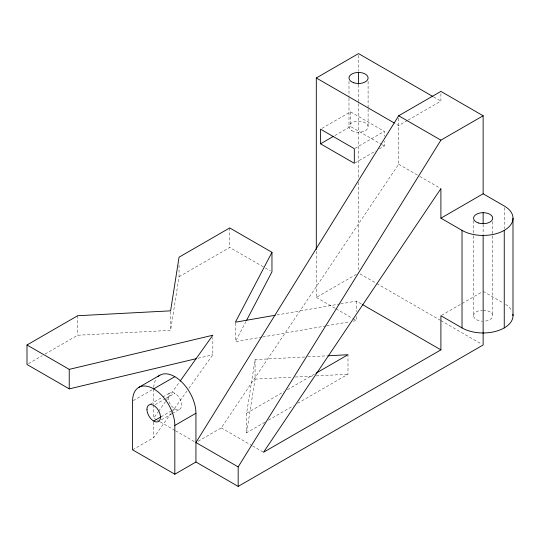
<?xml version="1.0" encoding="UTF-8"?>
<svg xmlns="http://www.w3.org/2000/svg" width="540" height="540" viewBox="0 0 540 540"><rect width="100%" height="100%" fill="white"/><g stroke="black" fill="none" stroke-linecap="round" stroke-linejoin="round"><path stroke-width="0.41" stroke-dasharray="2.7 2.03" d="M45.103 354.038L77.679 335.232L170.6 330.352L179.044 276.709L179.044 262.892M264.85 422.24L246.618 432.763L246.618 413.255L255.069 359.613L306.97 356.886M246.618 432.763L255.069 379.12L255.069 359.613M261.927 337.082L235.393 341.712L245.896 321.638M198.113 441.261L221.279 427.889L398.669 164.234L398.669 118.206M156.62 419.816L153.704 418.136L158.105 411.966M158.591 411.284L165.429 401.693M165.922 401.004L179.604 381.82M132.59 449.834L153.704 437.643L171.295 412.979M171.788 412.29L186.935 391.048M188.885 388.307L212.834 354.733L212.834 337.669M321.962 128.358L350.521 111.868L384.305 131.375L384.305 136.256M334.814 135.567L350.521 126.502L381.429 144.349M355.037 148.277L384.305 131.375M407.403 120.481L398.669 125.523L395.024 123.417M408.132 120.056L440.903 101.142L440.903 93.008M355.037 162.905L375.739 150.95M379.31 148.892L384.305 146.009L384.305 141.129M28.451 363.656L42.208 355.712M179.044 276.709L229.73 247.448L264.681 267.624M133.312 400.646L152.975 389.293M316.305 251.188L316.305 297.432L356.36 274.313M150.383 404.143L162.034 397.413M162.763 396.995L170.046 392.789M155.162 404.615L165.355 398.729M166.084 398.304L174.825 393.262M160.988 416.853L171.909 410.549M172.638 410.13L174.825 408.868M161.393 419.85L171.592 413.964M172.321 413.546L179.597 409.34M246.618 413.255L283.81 391.784M287.456 389.678L315.171 373.68M441.632 315.299L481.68 292.181M268.495 420.134L293.294 405.817M297.668 403.292L347.983 374.24L347.983 354.733M198.065 358.25L212.834 354.733M276.844 314.975L339.849 303.98M340.679 303.838L356.434 301.091L361.53 304.034M262.75 336.94L325.755 325.951M326.585 325.802L349.799 321.752M353.113 321.179L356.434 320.598L356.434 315.725M307.807 356.846L327.058 355.833M255.069 379.12L291.897 377.19M295.245 377.014L312.829 376.09M316.177 375.914L347.983 374.24M433.613 96.93L440.903 101.142M382.151 144.761L384.305 146.009M398.669 164.234L419.054 176.006M419.783 176.425L440.903 188.615M483.138 291.337L503.523 303.109M359.998 273.888L376.029 283.142M376.758 283.568L440.147 320.166M440.876 320.584L481.68 344.142M265.41 268.049L270.506 270.992M316.305 297.432L335.273 308.387M336.008 308.806L352.053 318.074M352.782 318.492L356.434 320.598M221.279 427.889L251.863 445.547M252.592 445.966L263.513 452.27M157.343 420.235L159.53 421.497M160.258 421.916L174.825 430.326M175.547 430.745L195.21 442.098M504.252 207.671L504.252 228.697M492.689 221.549L492.689 235.001M492.689 235.838L492.689 315.718M483.138 224.438L483.138 234.63M473.58 220.705L473.58 235.001M473.58 235.838L473.58 315.718A9.558 5.515 0 0 0 482.308 321.219M368.098 81.338L368.098 108.243M368.098 109.087L368.098 126.745M358.54 55.269L358.54 71.246M358.54 84.699L358.54 177.194M358.54 182.237L358.54 269.69M356.434 301.091L356.434 311.654M350.521 111.868L350.521 126.502M348.988 81.338L348.988 97.315M348.988 98.152L348.988 126.745M235.393 323.015L235.393 341.712M229.73 227.941L229.73 247.448M170.6 311.654L170.6 330.352M153.704 388.874L153.704 403.92M153.704 404.757L153.704 418.136M153.704 422.199L153.704 437.643M77.679 315.725L77.679 335.232M153.752 387.302A29.862 17.239 60 0 1 156.094 378.992M505.582 304.351A29.862 17.239 0 0 1 511.981 311.256M483.138 310.203A9.558 5.515 0 0 1 492.683 315.482A9.558 5.515 0 0 1 483.968 321.219M473.58 315.718A9.558 5.515 0 0 1 482.308 310.223M168.061 397.163A9.558 5.515 60 0 0 178.2 409.772A9.558 5.515 60 0 0 178.2 396.259A9.558 5.515 60 0 0 168.061 397.163M351.783 130.646A9.558 5.515 0 0 0 367.774 128.169A9.558 5.515 0 0 0 356.069 121.412A9.558 5.515 0 0 0 351.783 130.646"/><path stroke-width="0.81" d="M196.425 358.634L69.235 388.874L27 364.487L27 344.979L77.679 315.725L170.6 310.844L179.044 257.202L229.73 227.941L271.964 252.322L235.393 322.204L275.191 315.259M246.679 320.153L271.964 271.829L271.964 252.322M512.885 314.219A29.862 17.239 0 0 1 495.754 331.351A29.862 17.239 0 0 1 462.017 327.915L440.903 315.718L440.903 349.859L263.513 452.27L440.903 188.615L440.903 218.18L483.138 193.799L483.138 115.769L440.903 91.388L398.669 115.769L195.939 442.517L238.174 466.904L238.174 486.412L195.939 462.024L174.825 474.214L132.59 449.834L132.59 401.065A29.862 17.239 60 0 1 153.704 388.874L174.825 376.684M238.174 466.904L440.903 140.15L483.138 115.769M180.09 381.132L212.834 335.225L69.235 369.367L27 344.979M316.305 249.507L316.305 77.976L358.54 53.588L432.884 96.511M320.531 143.809L354.321 163.316L354.321 148.689L320.531 129.181L320.531 143.809L333.382 136.391M138.773 387.396L159.887 375.199M153.704 421.058L160.988 416.853M174.825 474.214L174.825 425.446L195.939 413.255A29.862 17.239 60 0 0 181.609 381.895A29.862 17.239 60 0 0 158.072 376.549M315.9 373.262L347.983 354.733L327.895 355.793M238.174 486.412L483.138 344.986L483.138 333.248M398.669 115.769L440.903 140.15M316.305 77.976L394.295 122.999M483.138 193.799L504.252 205.99A29.862 17.239 0 0 1 504.252 230.378L504.252 327.915M440.903 218.18L462.017 230.378A29.862 17.239 0 0 0 504.252 230.378M362.259 304.452L440.903 349.859M513 218.18L513 315.718M483.138 212.666L483.138 223.594M483.138 235.427L483.138 332.964M462.017 230.378L462.017 327.915M358.54 72.455L358.54 84.227M195.939 413.255L195.939 462.024M69.235 369.367L69.235 388.874M153.704 388.874A29.862 17.239 60 0 1 174.825 425.446M146.947 409.354A9.558 5.515 60 0 0 157.086 421.963A9.558 5.515 60 0 0 157.086 408.449A9.558 5.515 60 0 0 146.947 409.354M478.359 222.959A9.558 5.515 0 0 0 492.689 218.18A9.558 5.515 0 0 0 478.359 213.408A9.558 5.515 0 0 0 478.359 222.959M353.768 82.755A9.558 5.515 0 0 0 368.098 77.976A9.558 5.515 0 0 0 353.768 73.197A9.558 5.515 0 0 0 353.768 82.755"/></g></svg>
